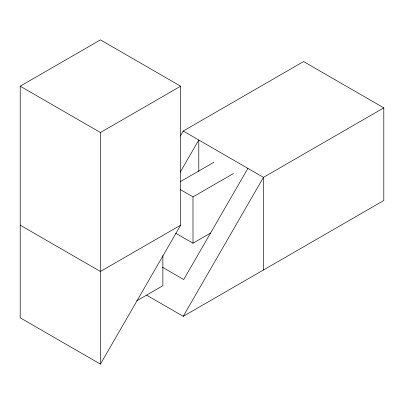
<?xml version="1.0" encoding="UTF-8"?>
<svg xmlns="http://www.w3.org/2000/svg" width="404" height="404" viewBox="0 0 404 404"><rect width="100%" height="100%" fill="white"/><g stroke="black" fill="none" stroke-linecap="round" stroke-linejoin="round"><path stroke-width="0.61" d="M180.396 135.941L183.229 131.037L303.571 61.554L383.8 107.878L383.8 200.515L183.229 316.317L146.662 295.203M180.229 172.175L198.793 140.021L198.793 171.427M100.429 364.12L180.659 225.159L180.659 86.198L100.429 39.88L20.2 86.198L20.2 317.802L100.429 364.12L100.429 132.517L180.659 86.198M247.894 168.367L183.709 279.538L162.433 267.251M183.229 316.317L263.459 177.356L383.8 107.878M180.568 181.522L213.857 162.302M180.517 189.688L192.991 196.884L233.376 173.569M180.659 225.159L100.429 271.478L20.2 225.159M175.639 233.189L192.991 243.208L210.454 233.123M136.759 300.798L162.868 285.724L162.868 255.636M183.229 131.037L263.459 177.356L263.459 269.993M20.2 86.198L100.429 132.517M192.991 196.884L192.991 243.208"/></g></svg>
